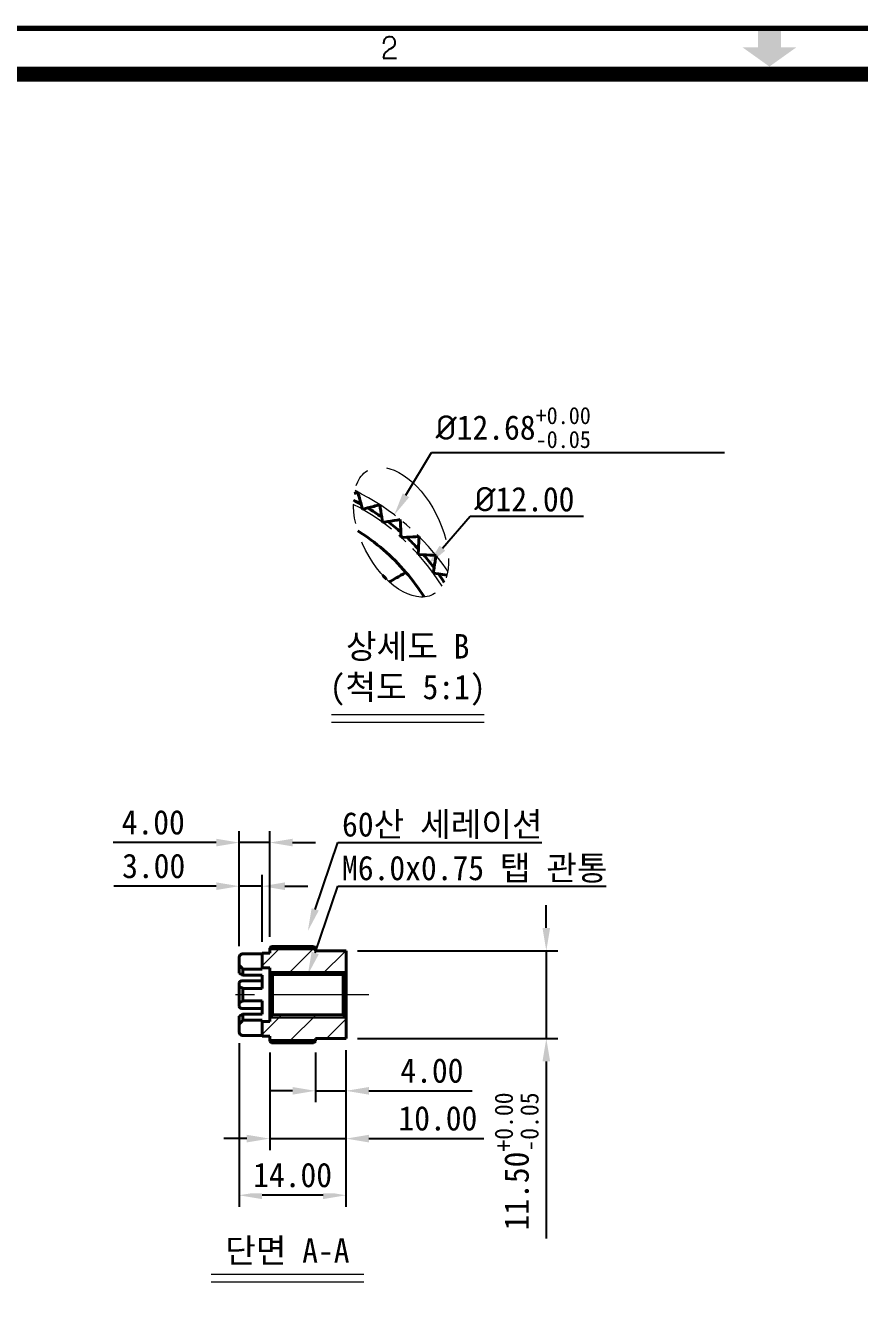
# Model space of a CAD drawing. Header units: millimetres. Extents: x 20 to 420, y 20 to 297.
# Drawn here: x 130 to 239.3, y 128.6 to 297.4 of the extents above; entities that cross this region are included whole.
import ezdxf
from ezdxf import colors
from ezdxf.entities.mleader import LeaderData, LeaderLine
from ezdxf.math import Vec2, Vec3

# ---------------------------------------------------------------- set-up
doc = ezdxf.new("R2010")
doc.units = ezdxf.units.MM
doc.header["$LTSCALE"] = 10
doc.header["$MEASUREMENT"] = 0
doc.linetypes.add('CENTER', pattern=[2, 1.25, -0.25, 0.25, -0.25])
doc.linetypes.add('PHANTOM', pattern=[12.7, 6.35, -1.27, 1.27, -1.27, 1.27, -1.27])
doc.layers.get('0').update_dxf_attribs({"color": 6})
doc.layers.add('0 @ 1', color=6, linetype='Continuous')
doc.layers.add('나사산', color=2, linetype='Continuous')
for name, color, linetype, lineweight in [('BREAK', 4, 'PHANTOM', 13), ('CENTER', 1, 'CENTER', 9), ('DIM', 2, 'Continuous', 9), ('HATCH', 5, 'Continuous', 9), ('OUTLINE', 3, 'Continuous', 40)]:
    doc.layers.add(name, color=color, linetype=linetype, lineweight=lineweight)
doc.styles.get("Standard").update_dxf_attribs({"font": '', "height": 3.2})
doc.styles.get('Standard').set_extended_font_data('GulimChe')
doc.dimstyles.new('척도 1배 - (x.xx)', dxfattribs={"dimtxt": 3.2, "dimasz": 3, "dimexe": 1.5, "dimexo": 1.5, "dimgap": 1, "dimtad": 1, "dimzin": 0, "dimdsep": 46, "dimtxsty": 'Standard', "dimcen": 0, "dimclrd": 2, "dimclre": 2, "dimclrt": 2, "dimadec": 0, "dimazin": 0, "dimtm": 1e-09, "dimtfac": 0.75, "dimtmove": 0, "dimatfit": 0, "dimfxl": 1, "dimtfill": 1, "dimtolj": 1, "dimtzin": 0, "dimarcsym": 0})
pattern_1 = [(45, (57.2826, 34.477), (-2.245064, 2.245064), [])]

# ---------------------------------------------------------------- blocks, each defined once
blk = doc.blocks.new('A-3_규격도면_동인광학')
blk.add_hatch(color=256).paths.add_polyline_path([(209, 277), (206, 277), (206, 274.5), (204, 274.5), (207.5, 272), (211, 274.5), (209, 274.5)])
for p, q in [((156.98, 274.96), (156.98, 275.22)), ((157.84, 274.33), (157.74, 274.26)), ((158.18, 274.56), (157.84, 274.33)), ((158.26, 274.63), (158.18, 274.56)), ((156.9, 273.09), (158.65, 273.09))]:
    blk.add_line(p, q)
for points, const_width in [([(0, 0), (0, 277), (400, 277), (400, 0)], 0.7), ([(21, 6), (21, 271), (394, 271), (394, 6)], 2)]:
    blk.add_lwpolyline(points, close=True, dxfattribs=dict(const_width=const_width))
for centre, radius, start, end in [((157.65, 275.22), 0.675, 135.3614, 180), ((157.57, 275.31), 0.56, 116.1126, 135.3614), ((157.74, 274.95), 0.951, 75.511, 116.1126), ((157.84, 275.33), 0.566, 52.7857, 75.511), ((157.74, 275.19), 0.74, 352.4081, 52.7857), ((157.61, 275.21), 0.862, 318.1085, 352.4081), ((158.42, 273.05), 1.52, 161.3803, 178.4124), ((157.65, 273.31), 0.705, 132.8749, 161.3803), ((159.75, 271.05), 3.8, 121.9901, 132.8749)]:
    blk.add_arc(centre, radius, start, end)
blk = doc.blocks.new('*D168')
at = {"layer": 'Defpoints', "color": 0, "ltscale": 0.5, "transparency": 16777216}
for p in [(158.01, 184.57), (161.01, 175.8), (158.01, 175.2)]:
    blk.add_point(p, dxfattribs=at)
at = {"layer": 'DIM', "color": 2, "lineweight": -2, "ltscale": 0.5, "transparency": 16777216}
for p, q in [((158.01, 176.7), (158.01, 186.07)), ((161.01, 177.3), (161.01, 186.07)), ((155.01, 184.57), (141.6, 184.57)), ((161.01, 184.57), (158.01, 184.57)), ((164.01, 184.57), (167.01, 184.57))]:
    blk.add_line(p, q, dxfattribs=at)
at = {"layer": 'DIM', "color": 2, "ltscale": 0.5, "transparency": 16777216}
for points in [[(155.01, 185.07), (155.01, 184.07), (158.01, 184.57)], [(164.01, 185.07), (164.01, 184.07), (161.01, 184.57)]]:
    blk.add_solid(points, dxfattribs=at)
at = {"layer": 'DIM', "color": 2, "ltscale": 0.5, "transparency": 16777216, "insert": (146.81, 187.21), "char_height": 3.2, "attachment_point": 5, "bg_fill": 3, "box_fill_scale": 1.25, "bg_fill_color": 256, "bg_fill_true_color": 13158600, "bg_fill_transparency": 0}
blk.add_mtext('\\A1;3.00', dxfattribs=at)
blk = doc.blocks.new('*D169')
at = {"layer": 'Defpoints', "color": 0, "ltscale": 0.5, "transparency": 16777216}
for p in [(158.01, 190.29), (162.01, 176.45), (158.01, 175.2)]:
    blk.add_point(p, dxfattribs=at)
at = {"layer": 'DIM', "color": 2, "lineweight": -2, "ltscale": 0.5, "transparency": 16777216}
for p, q in [((158.01, 176.7), (158.01, 191.79)), ((162.01, 177.95), (162.01, 191.79)), ((155.01, 190.29), (141.5, 190.29)), ((162.01, 190.29), (158.01, 190.29)), ((165.01, 190.29), (168.01, 190.29))]:
    blk.add_line(p, q, dxfattribs=at)
at = {"layer": 'DIM', "color": 2, "ltscale": 0.5, "transparency": 16777216}
for points in [[(155.01, 190.79), (155.01, 189.79), (158.01, 190.29)], [(165.01, 190.79), (165.01, 189.79), (162.01, 190.29)]]:
    blk.add_solid(points, dxfattribs=at)
at = {"layer": 'DIM', "color": 2, "ltscale": 0.5, "transparency": 16777216, "insert": (146.75, 192.93), "char_height": 3.2, "attachment_point": 5, "bg_fill": 3, "box_fill_scale": 1.25, "bg_fill_color": 256, "bg_fill_true_color": 13158600, "bg_fill_transparency": 0}
blk.add_mtext('\\A1;4.00', dxfattribs=at)
blk = doc.blocks.new('*D170')
at = {"layer": 'Defpoints', "color": 0, "ltscale": 0.5, "transparency": 16777216}
for p in [(168.01, 164.26), (172.01, 164.6), (172.01, 157.75)]:
    blk.add_point(p, dxfattribs=at)
at = {"layer": 'DIM', "color": 2, "lineweight": -2, "ltscale": 0.5, "transparency": 16777216}
for p, q in [((168.01, 162.76), (168.01, 156.25)), ((172.01, 163.1), (172.01, 156.25)), ((165.01, 157.75), (162.01, 157.75)), ((168.01, 157.75), (172.01, 157.75)), ((175.01, 157.75), (188.53, 157.75))]:
    blk.add_line(p, q, dxfattribs=at)
at = {"layer": 'DIM', "color": 2, "ltscale": 0.5, "transparency": 16777216}
for points in [[(165.01, 158.25), (165.01, 157.25), (168.01, 157.75)], [(175.01, 158.25), (175.01, 157.25), (172.01, 157.75)]]:
    blk.add_solid(points, dxfattribs=at)
at = {"layer": 'DIM', "color": 2, "ltscale": 0.5, "transparency": 16777216, "insert": (183.27, 160.39), "char_height": 3.2, "attachment_point": 5, "bg_fill": 3, "box_fill_scale": 1.25, "bg_fill_color": 256, "bg_fill_true_color": 13158600, "bg_fill_transparency": 0}
blk.add_mtext('\\A1;4.00', dxfattribs=at)
blk = doc.blocks.new('*D171')
at = {"layer": 'Defpoints', "color": 0, "ltscale": 0.5, "transparency": 16777216}
for p in [(162.01, 164.26), (172.01, 164.6), (172.01, 151.49)]:
    blk.add_point(p, dxfattribs=at)
at = {"layer": 'DIM', "color": 2, "lineweight": -2, "ltscale": 0.5, "transparency": 16777216}
for p, q in [((162.01, 162.76), (162.01, 149.99)), ((172.01, 163.1), (172.01, 149.99)), ((159.01, 151.49), (156.01, 151.49)), ((162.01, 151.49), (172.01, 151.49)), ((175.01, 151.49), (190.09, 151.49))]:
    blk.add_line(p, q, dxfattribs=at)
at = {"layer": 'DIM', "color": 2, "ltscale": 0.5, "transparency": 16777216}
for points in [[(159.01, 151.99), (159.01, 150.99), (162.01, 151.49)], [(175.01, 151.99), (175.01, 150.99), (172.01, 151.49)]]:
    blk.add_solid(points, dxfattribs=at)
at = {"layer": 'DIM', "color": 2, "ltscale": 0.5, "transparency": 16777216, "insert": (184.05, 154.13), "char_height": 3.2, "attachment_point": 5, "bg_fill": 3, "box_fill_scale": 1.25, "bg_fill_color": 256, "bg_fill_true_color": 13158600, "bg_fill_transparency": 0}
blk.add_mtext('\\A1;10.00', dxfattribs=at)
blk = doc.blocks.new('*D172')
at = {"layer": 'Defpoints', "color": 0, "ltscale": 0.5, "transparency": 16777216}
for p in [(158.01, 165.51), (172.01, 164.6), (158.01, 144.06)]:
    blk.add_point(p, dxfattribs=at)
at = {"layer": 'DIM', "color": 2, "lineweight": -2, "ltscale": 0.5, "transparency": 16777216}
for p, q in [((158.01, 164.01), (158.01, 142.56)), ((172.01, 163.1), (172.01, 142.56)), ((169.01, 144.06), (161.01, 144.06))]:
    blk.add_line(p, q, dxfattribs=at)
at = {"layer": 'DIM', "color": 2, "ltscale": 0.5, "transparency": 16777216}
for points in [[(161.01, 144.56), (161.01, 143.56), (158.01, 144.06)], [(169.01, 144.56), (169.01, 143.56), (172.01, 144.06)]]:
    blk.add_solid(points, dxfattribs=at)
at = {"layer": 'DIM', "color": 2, "ltscale": 0.5, "transparency": 16777216, "insert": (165.01, 146.7), "char_height": 3.2, "attachment_point": 5, "bg_fill": 3, "box_fill_scale": 1.25, "bg_fill_color": 256, "bg_fill_true_color": 13158600, "bg_fill_transparency": 0}
blk.add_mtext('\\A1;14.00', dxfattribs=at)
blk = doc.blocks.new('*D173')
at = {"layer": 'Defpoints', "color": 0, "ltscale": 0.5, "transparency": 16777216}
for p in [(172.01, 176.1), (172.01, 164.6), (198.26, 164.6)]:
    blk.add_point(p, dxfattribs=at)
at = {"layer": 'DIM', "color": 2, "lineweight": -2, "ltscale": 0.5, "transparency": 16777216}
for p, q in [((198.26, 179.1), (198.26, 182.1)), ((173.51, 176.1), (199.76, 176.1)), ((198.26, 176.1), (198.26, 164.6)), ((173.51, 164.6), (199.76, 164.6)), ((198.26, 161.6), (198.26, 138.38))]:
    blk.add_line(p, q, dxfattribs=at)
at = {"layer": 'DIM', "color": 2, "ltscale": 0.5, "transparency": 16777216}
for points in [[(197.76, 179.1), (198.76, 179.1), (198.26, 176.1)], [(197.76, 161.6), (198.76, 161.6), (198.26, 164.6)]]:
    blk.add_solid(points, dxfattribs=at)
at = {"layer": 'DIM', "color": 2, "ltscale": 0.5, "transparency": 16777216, "insert": (194.36, 148.49), "char_height": 3.2, "attachment_point": 5, "rotation": 90, "bg_fill": 3, "box_fill_scale": 1.25, "bg_fill_color": 256, "bg_fill_true_color": 13158600, "bg_fill_transparency": 0}
blk.add_mtext('\\A1;11.50{\\H2.400000;\\S+0.00^ -0.05;}', dxfattribs=at)

msp = doc.modelspace()

# ---------------------------------------------------------------- hatches: boundary and pattern name
at = {"layer": 'HATCH'}
h = msp.add_hatch(dxfattribs=at)
h.set_pattern_fill('ANSI31', color=256, style=0)
h.set_pattern_definition(pattern_1)
h.paths.add_polyline_path([(168.011, 176.104), (168.011, 176.354), (162.011, 176.354), (162.011, 175.804), (161.011, 175.804), (161.011, 173.854), (162.011, 173.854), (162.011, 173.354), (162.386, 172.979), (171.636, 172.979), (172.011, 173.354), (172.011, 176.104)], flags=0)
h = msp.add_hatch(dxfattribs=at)
h.set_pattern_fill('ANSI31', color=256, style=0)
h.set_pattern_definition(pattern_1)
h.paths.add_polyline_path([(172.011, 167.354), (171.636, 167.729), (162.386, 167.729), (162.011, 167.354), (162.011, 166.854), (161.011, 166.854), (161.011, 164.904), (162.011, 164.904), (162.011, 164.354), (168.011, 164.354), (168.011, 164.604), (172.011, 164.604)], flags=0)

# ---------------------------------------------------------------- linework, layer by layer
at = {"layer": 'BREAK', "ltscale": 0.2}
msp.add_ellipse((179.206, 230.976), major_axis=(4.183, -8.174), ratio=0.5664767, dxfattribs=at)
at = {"layer": 'CENTER'}
msp.add_line((175.011, 170.354), (155.011, 170.354), dxfattribs=at)
at = {"layer": 'CENTER', "ltscale": 0.5}
for radius, start, end in [(31.703, 34.37566, 63.83103), (30, 32.05527, 62.61852)]:
    msp.add_arc((159.169, 207.982), radius, start, end, dxfattribs=at)
at = {"layer": 'DIM', "color": 2, "ltscale": 0.5}
for p, q in [((170.093, 207.092), (190.096, 207.092)), ((170.093, 206.092), (190.096, 206.092)), ((154.323, 133.713), (174.326, 133.713)), ((154.323, 132.713), (174.326, 132.713))]:
    msp.add_line(p, q, dxfattribs=at)
at = {"layer": 'OUTLINE'}
for p, q in [((174.169, 233.962), (173.988, 234.64)), ((174.847, 234.144), (174.169, 233.962)), ((176.803, 232.252), (176.693, 232.945)), ((177.495, 232.362), (176.803, 232.252)), ((179.243, 230.276), (179.206, 230.976)), ((179.943, 230.313), (179.243, 230.276)), ((181.463, 228.055), (181.5, 228.756)), ((182.164, 228.019), (181.463, 228.055)), ((183.44, 225.615), (183.549, 226.308)), ((184.132, 225.505), (183.44, 225.615)), ((161.011, 175.712), (158.511, 175.712)), ((161.011, 173.854), (161.011, 175.804)), ((161.011, 175.804), (162.011, 175.804)), ((162.011, 176.354), (162.011, 176.454)), ((162.011, 175.804), (162.011, 176.354)), ((162.011, 176.354), (168.011, 176.354)), ((167.77, 176.686), (162.251, 176.686)), ((168.011, 176.454), (168.011, 176.354)), ((168.011, 176.354), (168.011, 176.104)), ((168.011, 176.104), (172.011, 176.104)), ((172.011, 176.104), (172.011, 173.354)), ((158.011, 175.202), (158.011, 174.227)), ((158.011, 173.157), (158.011, 174.227)), ((161.011, 173.854), (162.011, 173.854)), ((161.011, 173.708), (161.011, 173.854)), ((162.011, 173.354), (162.011, 173.854)), ((158.511, 173.708), (158.511, 172.897)), ((161.011, 173.708), (158.511, 173.708)), ((158.511, 172.897), (161.011, 172.897)), ((161.011, 172.167), (158.511, 172.167)), ((161.011, 171.165), (161.011, 172.897)), ((162.386, 172.979), (162.011, 173.354)), ((162.011, 167.354), (162.011, 173.354)), ((162.386, 172.979), (171.636, 172.979)), ((162.386, 172.979), (162.386, 167.729)), ((172.011, 173.354), (171.636, 172.979)), ((171.636, 167.729), (171.636, 172.979)), ((172.011, 173.354), (172.011, 167.354)), ((158.011, 171.912), (158.011, 171.425)), ((158.011, 169.284), (158.011, 171.425)), ((158.511, 171.165), (158.511, 169.543)), ((161.011, 171.165), (158.511, 171.165)), ((158.011, 169.284), (158.011, 168.796)), ((158.511, 169.543), (161.011, 169.543)), ((161.011, 167.811), (161.011, 169.543)), ((158.011, 166.481), (158.011, 167.552)), ((158.511, 168.542), (161.011, 168.542)), ((158.511, 167.811), (158.511, 167)), ((161.011, 167.811), (158.511, 167.811)), ((162.011, 167.354), (162.386, 167.729)), ((162.011, 166.854), (162.011, 167.354)), ((171.636, 167.729), (162.386, 167.729)), ((171.636, 167.729), (172.011, 167.354)), ((172.011, 167.354), (172.011, 164.604)), ((158.011, 166.481), (158.011, 165.506)), ((158.511, 167), (161.011, 167)), ((161.011, 166.854), (161.011, 167)), ((161.011, 164.904), (161.011, 166.854)), ((162.011, 166.854), (161.011, 166.854)), ((158.511, 164.997), (161.011, 164.997)), ((162.011, 164.904), (161.011, 164.904)), ((162.011, 164.354), (162.011, 164.904)), ((168.011, 164.354), (162.011, 164.354)), ((162.011, 164.255), (162.011, 164.354)), ((162.251, 164.023), (167.77, 164.023)), ((172.011, 164.604), (168.011, 164.604)), ((168.011, 164.604), (168.011, 164.354)), ((168.011, 164.354), (168.011, 164.255))]:
    msp.add_line(p, q, dxfattribs=at)
for radius, start, end in [(30.5, 60.93174, 63.07808), (30.5, 54.93174, 59.06826), (30.5, 48.93174, 53.06826), (27.25, 40.57289, 58.15755), (30.5, 42.93174, 47.06826), (30.5, 36.93174, 41.06826), (24.75, 42.76361, 44.6414), (27.25, 32.14183, 40.57289), (30.5, 32.56082, 35.06826)]:
    msp.add_arc((159.169, 207.982), radius, start, end, dxfattribs=at)
for points in [[(173.562, 236.229), (173.399, 236.166), (173.236, 236.104), (173.073, 236.041)], [(173.988, 234.64), (173.845, 235.173), (173.703, 235.702), (173.562, 236.229)], [(176.436, 234.57), (175.909, 234.428), (175.379, 234.287), (174.847, 234.144)], [(176.693, 232.945), (176.607, 233.49), (176.521, 234.031), (176.436, 234.57)], [(179.12, 232.619), (178.582, 232.534), (178.04, 232.448), (177.495, 232.362)], [(179.206, 230.976), (179.177, 231.527), (179.149, 232.075), (179.12, 232.619)], [(181.586, 230.399), (181.042, 230.37), (180.494, 230.341), (179.943, 230.313)], [(181.5, 228.756), (181.529, 229.307), (181.558, 229.854), (181.586, 230.399)], [(183.807, 227.933), (183.262, 227.961), (182.715, 227.99), (182.164, 228.019)], [(183.549, 226.308), (183.636, 226.853), (183.721, 227.394), (183.807, 227.933)], [(185.217, 225.334), (184.857, 225.391), (184.495, 225.448), (184.132, 225.505)], [(162.011, 176.454), (162.09, 176.532), (162.17, 176.609), (162.251, 176.686)], [(167.77, 176.686), (167.851, 176.609), (167.932, 176.532), (168.011, 176.454)], [(158.011, 174.227), (158.178, 174.055), (158.345, 173.882), (158.511, 173.708)], [(158.511, 172.897), (158.345, 172.984), (158.178, 173.071), (158.011, 173.157)], [(158.011, 171.425), (158.178, 171.339), (158.345, 171.252), (158.511, 171.165)], [(158.511, 169.543), (158.345, 169.457), (158.178, 169.37), (158.011, 169.284)], [(158.011, 167.552), (158.178, 167.638), (158.345, 167.725), (158.511, 167.811)], [(158.511, 167), (158.345, 166.827), (158.178, 166.654), (158.011, 166.481)], [(162.251, 164.023), (162.17, 164.1), (162.09, 164.177), (162.011, 164.255)], [(168.011, 164.255), (167.932, 164.177), (167.851, 164.1), (167.77, 164.023)]]:
    msp.add_open_spline(points, degree=3, dxfattribs=at)
for points, knots in [([(179.868, 225.705), (179.868, 225.705), (179.623, 225.564), (178.813, 225.096), (178.255, 224.774), (177.695, 224.451)], [0, 0, 0, 0, 0.5, 0.5, 0.9900343, 0.9900343, 0.9900343, 0.9900343]), ([(158.511, 175.712), (158.378, 175.712), (158.247, 175.655), (158.064, 175.466), (158.011, 175.334), (158.011, 175.202)], [0, 0, 0, 0, 0.5, 0.5, 1, 1, 1, 1]), ([(158.511, 172.167), (158.378, 172.167), (158.247, 172.139), (158.064, 172.044), (158.011, 171.978), (158.011, 171.912)], [0, 0, 0, 0, 0.5, 0.5, 1, 1, 1, 1]), ([(158.011, 168.796), (158.011, 168.731), (158.063, 168.665), (158.248, 168.569), (158.378, 168.542), (158.511, 168.542)], [0, 0, 0, 0, 0.5, 0.5, 1, 1, 1, 1]), ([(158.011, 165.506), (158.011, 165.374), (158.063, 165.243), (158.248, 165.053), (158.379, 164.997), (158.511, 164.997)], [0, 0, 0, 0, 0.5, 0.5, 1, 1, 1, 1])]:
    msp.add_open_spline(points, degree=3, knots=knots, dxfattribs=at)
at = {"layer": '나사산'}
for p, q in [((162.011, 173.354), (172.011, 173.354)), ((162.011, 167.354), (172.011, 167.354))]:
    msp.add_line(p, q, dxfattribs=at)

# ---------------------------------------------------------------- block references
at = {"layer": '0 @ 1'}
msp.add_blockref('A-3_규격도면_동인광학', (20, 20), dxfattribs=at)

# ---------------------------------------------------------------- texts
at = {"layer": 'DIM', "color": 2, "ltscale": 0.5, "char_height": 3.2, "attachment_point": 5}
for s, insert in [('\\A1;상세도 B\\P(척도 5:1)', (180.094, 212.921)), ('\\A1;단면 A-A', (164.324, 136.683))]:
    msp.add_mtext(s, dxfattribs=dict(at, insert=insert))

# ---------------------------------------------------------------- leaders
at = {"layer": 'DIM', "ltscale": 0.5}
ml = msp.add_multileader_mtext('Standard', dxfattribs=at)
ml.set_content('\\A1;{\\fISOCPEUR|b0|i0|c0|p34;%%C}12.68{\\H0.7x;\\S+0.00^ -0.05;}', color=256)
ml.set_leader_properties()
ml.build(insert=Vec2(0, 0))
ml.multileader.update_dxf_attribs({"text_left_attachment_type": 5, "text_right_attachment_type": 5, "dogleg_length": 0.36, "arrow_head_size": 3})
ctx = ml.context
ctx.base_point, ctx.char_height, ctx.arrow_head_size, ctx.landing_gap_size, ctx.plane_origin = Vec3(183.655, 241.407), 3.2, 3, 0.09, Vec3(286.124, 211.07)
ctx.left_attachment, ctx.right_attachment = 5, 5
notes = []
notes.append((ctx, [(1, (1, 1, 0), (183.205, 241.407), (1, 0), 0.45, [(0, [(178.337, 233.233)], 0, [])])]))
ctx.mtext.insert, ctx.mtext.flow_direction = Vec3(183.745, 247.38), 5
ml = msp.add_multileader_mtext('Standard', dxfattribs=at)
ml.set_content('\\A1;{\\fISOCPEUR|b0|i0|c0|p34;%%C}12.00', color=256)
ml.set_leader_properties()
ml.build(insert=Vec2(0, 0))
ml.multileader.update_dxf_attribs({"text_left_attachment_type": 5, "text_right_attachment_type": 5, "dogleg_length": 0.36, "arrow_head_size": 3})
ctx = ml.context
ctx.base_point, ctx.char_height, ctx.arrow_head_size, ctx.landing_gap_size, ctx.plane_origin = Vec3(188.745, 233.059), 3.2, 3, 0.09, Vec3(291.213, 202.722)
ctx.left_attachment, ctx.right_attachment = 5, 5
notes.append((ctx, [(1, (1, 1, 0), (188.295, 233.059), (1, 0), 0.45, [(0, [(182.679, 226.617)], 0, [])])]))
ctx.mtext.insert, ctx.mtext.flow_direction = Vec3(188.835, 236.903), 5
ml = msp.add_multileader_mtext('Standard', dxfattribs=at)
ml.set_content('\\A1;M6.0x0.75 탭 관통', color=256)
ml.set_leader_properties()
ml.build(insert=Vec2(0, 0))
ml.multileader.update_dxf_attribs({"text_left_attachment_type": 5, "text_right_attachment_type": 5, "dogleg_length": 0.36, "arrow_head_size": 3})
ctx = ml.context
ctx.base_point, ctx.char_height, ctx.arrow_head_size, ctx.landing_gap_size, ctx.plane_origin = Vec3(171.403, 184.58), 3.2, 3, 0.09, Vec3(273.872, 154.243)
ctx.left_attachment, ctx.right_attachment = 5, 5
notes.append((ctx, [(1, (1, 1, 0), (170.953, 184.58), (1, 0), 0.45, [(0, [(167.011, 172.979)], 0, [])])]))
ctx.mtext.insert, ctx.mtext.flow_direction = Vec3(171.493, 188.56), 5
for ctx, leaders in notes:
    for number, flags, end, landing, length, lines in leaders:
        leader = LeaderData()
        leader.index, (leader.has_last_leader_line, leader.has_dogleg_vector, leader.attachment_direction) = number, flags
        leader.last_leader_point, leader.dogleg_vector, leader.dogleg_length = Vec3(end), Vec3(landing), length
        for number, points, colour, breaks in lines:
            line = LeaderLine()
            line.index, line.vertices, line.color, line.breaks = number, Vec3.list(points), colors.encode_raw_color(colour), breaks
            leader.lines.append(line)
        ctx.leaders.append(leader)

# ---------------------------------------------------------------- next in the draw order: dimensions: what is measured, and where the dimension line sits
for base, p1, p2, picture, middle in [((158.011, 184.573), (161.011, 175.804), (158.011, 175.202), '*D168', (146.807, 187.211)), ((172.011, 157.748), (168.011, 164.255), (172.011, 164.604), '*D170', (183.268, 160.389))]:
    dim = msp.add_linear_dim(base=base, p1=p1, p2=p2, dimstyle='척도 1배 - (x.xx)', dxfattribs=at)
    dim.commit()
    dim.dimension.update_dxf_attribs({"geometry": picture, "text_midpoint": middle})

# ---------------------------------------------------------------- next in the draw order: dimensions: what is measured, and where the dimension line sits
for base, p1, p2, picture, middle in [((158.011, 190.29), (162.011, 176.454), (158.011, 175.202), '*D169', (146.754, 192.931)), ((172.011, 151.487), (162.011, 164.255), (172.011, 164.604), '*D171', (184.051, 154.13))]:
    dim = msp.add_linear_dim(base=base, p1=p1, p2=p2, dimstyle='척도 1배 - (x.xx)', dxfattribs=at)
    dim.commit()
    dim.dimension.update_dxf_attribs({"geometry": picture, "text_midpoint": middle})

# ---------------------------------------------------------------- next in the draw order: hatches: boundary and pattern name
h = msp.add_hatch(color=256, dxfattribs=at)
h.dxf.hatch_style = 1
h.paths.add_polyline_path([(162.011, 176.686), (162.011, 176.354), (168.011, 176.354), (168.011, 176.686)])

# ---------------------------------------------------------------- next in the draw order: linework, layer by layer
msp.add_lwpolyline([(162.011, 176.354), (168.011, 176.354), (168.011, 176.686), (162.011, 176.686)], close=True, dxfattribs=at)

# ---------------------------------------------------------------- next in the draw order: dimensions: what is measured, and where the dimension line sits
dim = msp.add_linear_dim(base=(158.011, 144.06), p1=(172.011, 164.604), p2=(158.011, 165.506), dimstyle='척도 1배 - (x.xx)', dxfattribs=at)
dim.commit()
dim.dimension.update_dxf_attribs({"geometry": '*D172', "text_midpoint": (165.011, 146.702)})

# ---------------------------------------------------------------- next in the draw order: dimensions: what is measured, and where the dimension line sits
dim = msp.add_linear_dim(base=(198.261, 164.604), p1=(172.011, 176.104), p2=(172.011, 164.604), angle=90, dimstyle='척도 1배 - (x.xx)', override={"dimgap": 1, "dimtol": 1, "dimlim": 0, "dimtm": 0.05}, dxfattribs=at)
dim.commit()
dim.dimension.update_dxf_attribs({"geometry": '*D173', "text_midpoint": (194.364, 148.49)})

# ---------------------------------------------------------------- next in the draw order: leaders
ml = msp.add_multileader_mtext('Standard', dxfattribs=at)
ml.set_content('\\A1;60산 세레이션', color=256)
ml.set_leader_properties()
ml.build(insert=Vec2(0, 0))
ml.multileader.update_dxf_attribs({"text_left_attachment_type": 5, "text_right_attachment_type": 5, "dogleg_length": 0.36, "arrow_head_size": 3})
ctx = ml.context
ctx.base_point, ctx.char_height, ctx.arrow_head_size, ctx.landing_gap_size, ctx.plane_origin = Vec3(171.403, 190.297), 3.2, 3, 0.09, Vec3(273.872, 159.96)
ctx.left_attachment, ctx.right_attachment = 5, 5
notes = []
notes.append((ctx, [(1, (1, 1, 0), (170.953, 190.297), (1, 0), 0.45, [(0, [(167.011, 178.697)], 0, [])])]))
ctx.mtext.insert, ctx.mtext.flow_direction = Vec3(171.493, 194.282), 5
for ctx, leaders in notes:
    for number, flags, end, landing, length, lines in leaders:
        leader = LeaderData()
        leader.index, (leader.has_last_leader_line, leader.has_dogleg_vector, leader.attachment_direction) = number, flags
        leader.last_leader_point, leader.dogleg_vector, leader.dogleg_length = Vec3(end), Vec3(landing), length
        for number, points, colour, breaks in lines:
            line = LeaderLine()
            line.index, line.vertices, line.color, line.breaks = number, Vec3.list(points), colors.encode_raw_color(colour), breaks
            leader.lines.append(line)
        ctx.leaders.append(leader)

doc.saveas('drawing.dxf')
